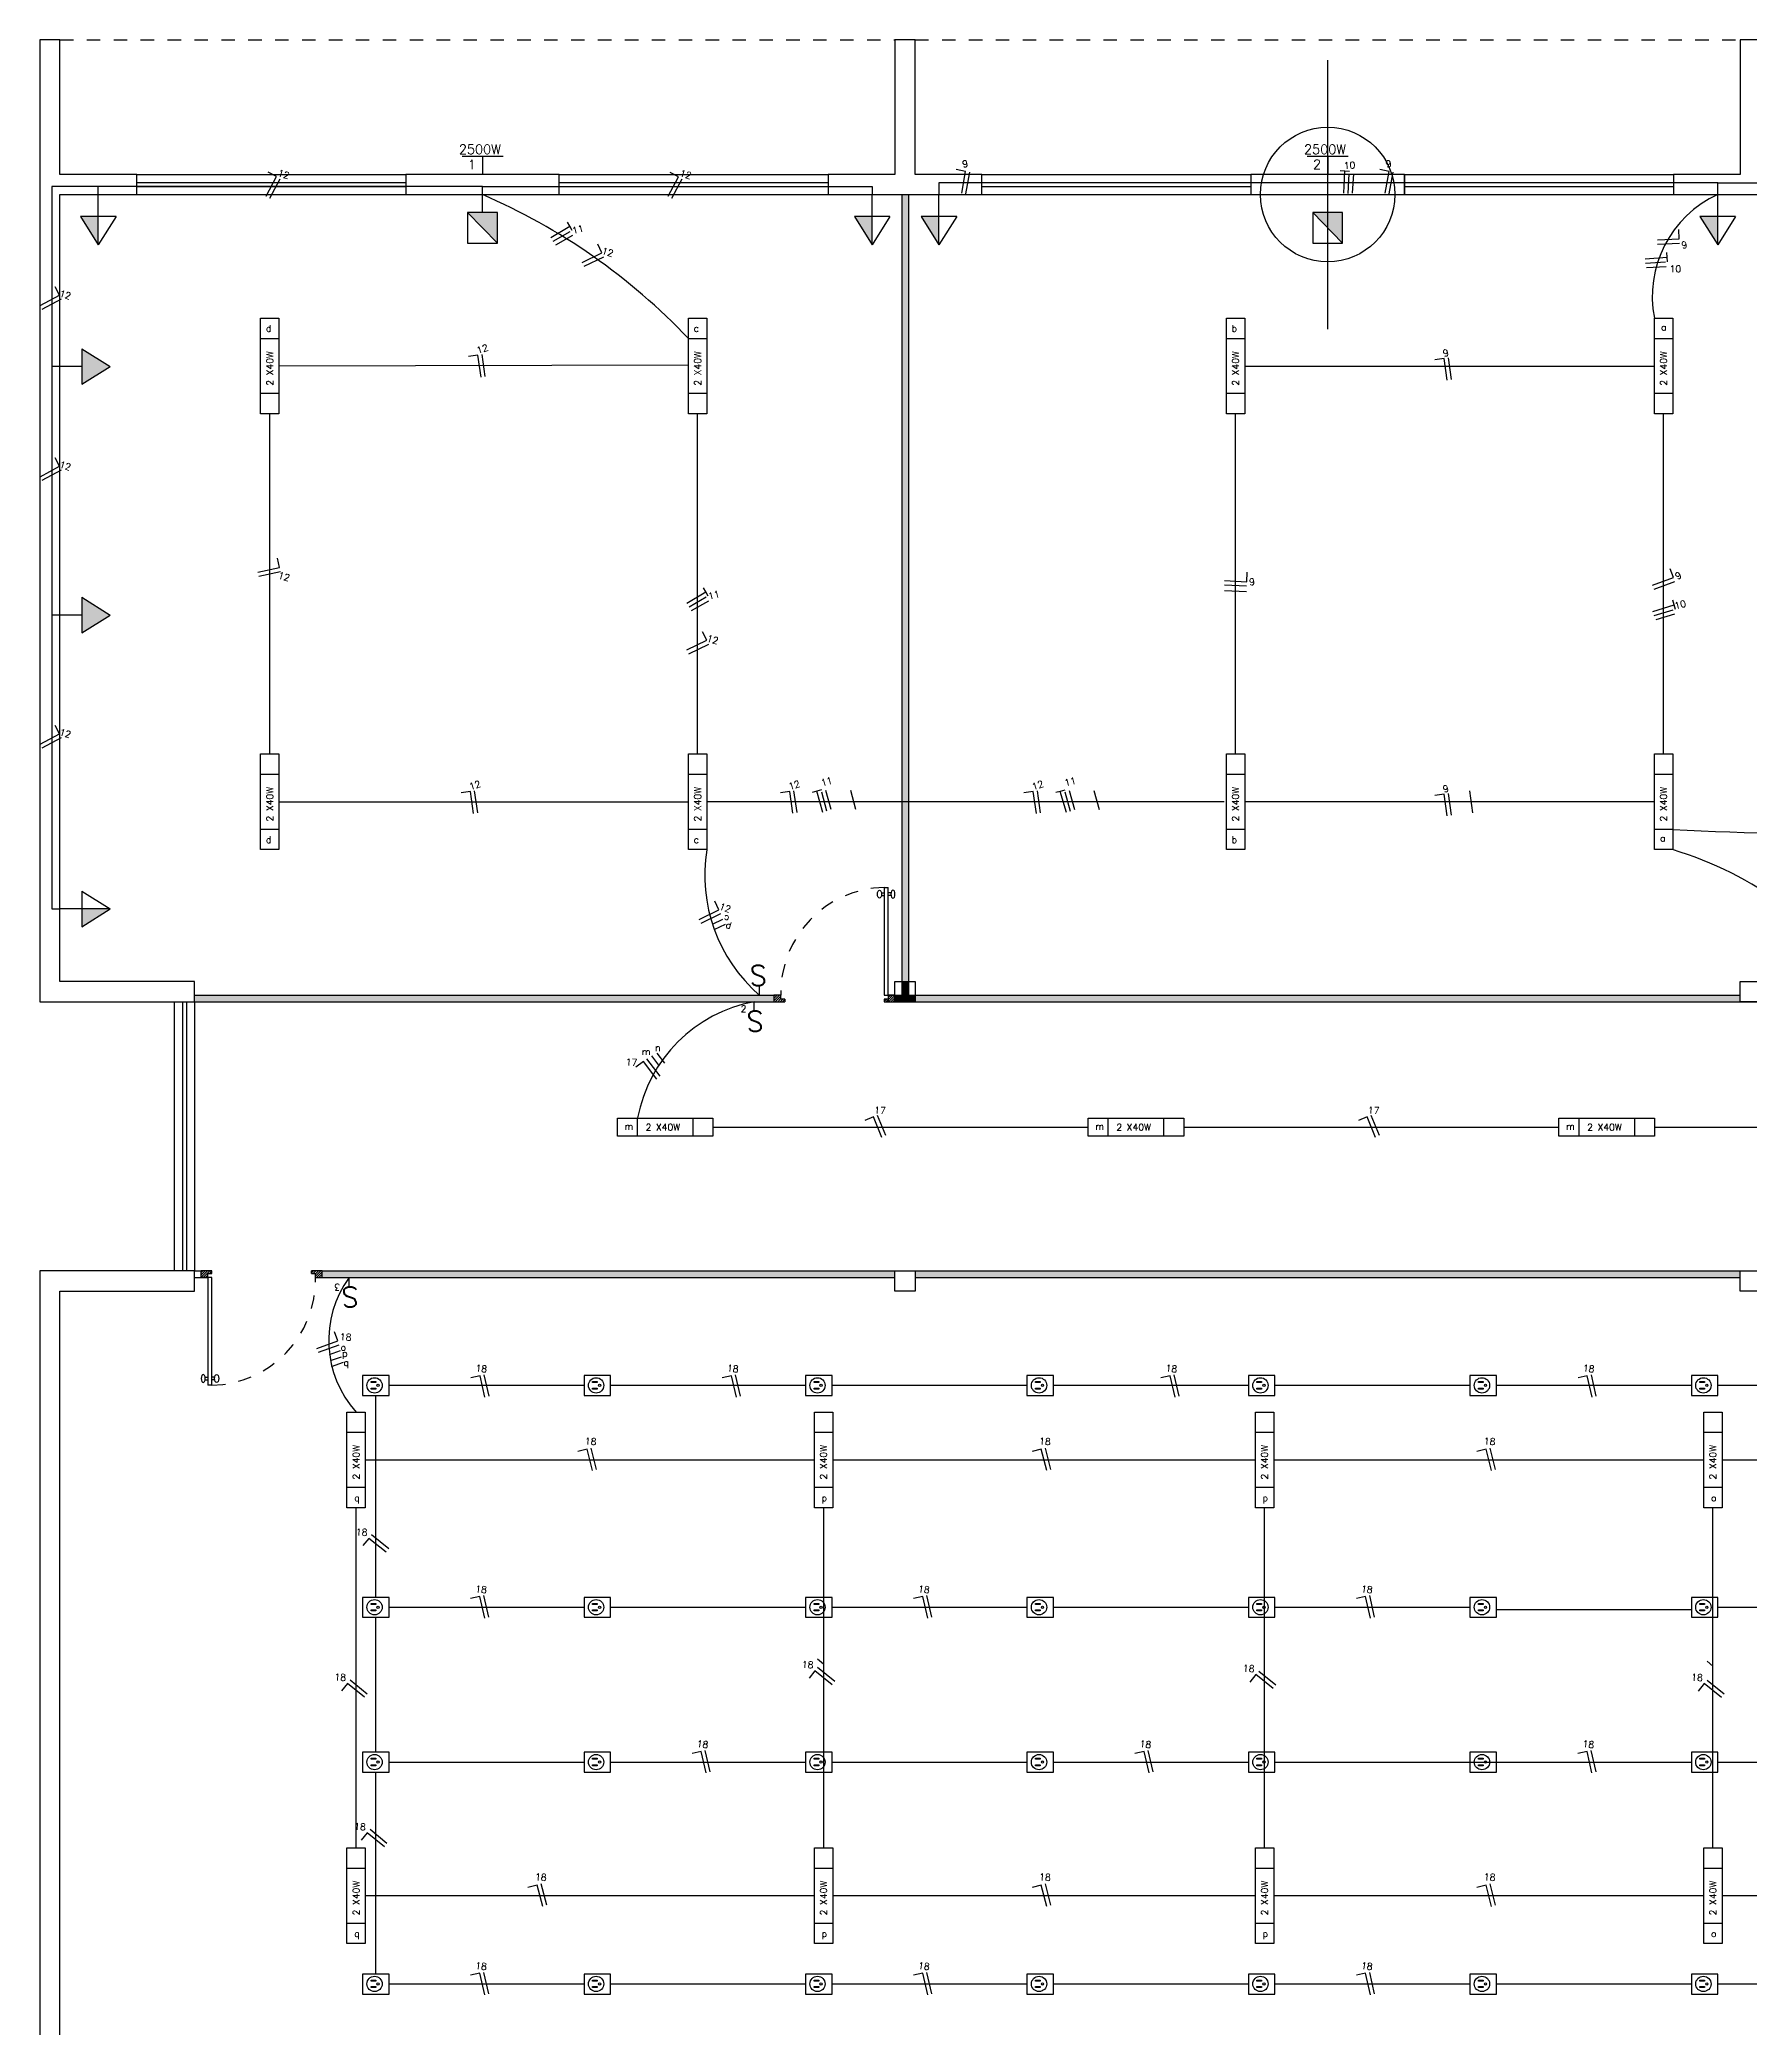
# Model space of a CAD drawing. Header units: millimetres. Extents: x 820 to 987, y 393 to 526.
# Drawn here: x 861.38 to 874.1, y 449.06 to 463.84 of the extents above; entities that cross this region are included whole.
import ezdxf

# ---------------------------------------------------------------- set-up
doc = ezdxf.new("R2010")
doc.units = ezdxf.units.MM
doc.header["$PDMODE"] = 34
doc.linetypes.add('ACAD_ISO03W100', pattern=[30, 12, -18])
for name, color, linetype in [('can01', 1, 'Continuous'), ('can02', 2, 'Continuous'), ('fio tomadas de chão', 82, 'Continuous'), ('pena 01', 1, 'Continuous'), ('pena01', 1, 'Continuous'), ('pena02', 2, 'Continuous'), ('pena03', 3, 'Continuous'), ('pena04', 4, 'Continuous')]:
    doc.layers.add(name, color=color, linetype=linetype)
doc.styles.add('ROMANS', font='romans', dxfattribs={"height": 0.18})

msp = doc.modelspace()

# ---------------------------------------------------------------- hatches: boundary and pattern name
at = {"layer": 'can02'}
for points in [[(861.685, 462.523), (861.817, 462.313), (861.817, 462.523)], [(864.784, 462.553), (864.563, 462.553), (864.784, 462.325)], [(867.438, 462.523), (867.57, 462.313), (867.57, 462.523)], [(867.934, 462.523), (868.066, 462.313), (868.066, 462.523)], [(871.067, 462.553), (870.847, 462.553), (871.067, 462.325)], [(873.724, 462.523), (873.857, 462.313), (873.857, 462.523)], [(861.695, 461.54), (861.695, 461.276), (861.905, 461.408)], [(861.695, 459.693), (861.695, 459.428), (861.905, 459.56)], [(861.695, 457.244), (861.905, 457.376), (861.695, 457.376)]]:
    msp.add_hatch(color=256, dxfattribs=at).paths.add_polyline_path(points)
at = {"layer": 'pena02'}
for points in [[(867.84, 456.836), (867.84, 462.686), (867.79, 462.686), (867.79, 456.836)], [(867.89, 456.686), (867.89, 456.736), (867.84, 456.736), (867.84, 456.836), (867.79, 456.836), (867.79, 456.736), (867.74, 456.736), (867.74, 456.686), (867.79, 456.686)], [(874.023, 456.686), (874.023, 456.736), (867.89, 456.736), (867.89, 456.686)], [(874.023, 454.636), (874.023, 454.686), (867.89, 454.686), (867.89, 454.636)]]:
    msp.add_hatch(color=254, dxfattribs=at).paths.add_polyline_path(points)
h = msp.add_hatch(color=254, dxfattribs=at)
h.paths.add_polyline_path([(867.74, 454.636), (867.74, 454.686), (863.482, 454.686), (863.482, 454.636)])
h.paths.add_polyline_path([(866.84, 456.686), (866.84, 456.736), (862.532, 456.736), (862.532, 456.686)])
h = msp.add_hatch(dxfattribs=at)
h.set_pattern_fill('LINE', color=256, scale=0.004, angle=45, style=0)
h.set_pattern_definition([(225, (2885.739106, 2397.98538), (0.00898025612, -0.00898025612), [])])
h.paths.add_polyline_path([(866.84, 456.736), (866.84, 456.686), (866.92, 456.686), (866.92, 456.706), (866.89, 456.706), (866.89, 456.736)])
h = msp.add_hatch(dxfattribs=at)
h.set_pattern_fill('LINE', color=256, scale=0.004, angle=45, style=0)
h.set_pattern_definition([(225, (2885.539106, 2397.98538), (0.00898025612, -0.00898025612), [])])
h.paths.add_polyline_path([(867.74, 456.736), (867.74, 456.686), (867.66, 456.686), (867.66, 456.706), (867.69, 456.706), (867.69, 456.736)])
h = msp.add_hatch(dxfattribs=at)
h.set_pattern_fill('LINE', color=256, scale=0.004, angle=45, style=0)
h.set_pattern_definition([(45, (-1155.217169, -1486.612615), (-0.00898025612, 0.00898025612), [])])
h.paths.add_polyline_path([(862.582, 454.636), (862.582, 454.686), (862.662, 454.686), (862.662, 454.666), (862.632, 454.666), (862.632, 454.636)])
h = msp.add_hatch(dxfattribs=at)
h.set_pattern_fill('LINE', color=256, scale=0.004, angle=45, style=0)
h.set_pattern_definition([(45, (-1155.417169, -1486.612615), (-0.00898025612, 0.00898025612), [])])
h.paths.add_polyline_path([(863.482, 454.636), (863.482, 454.686), (863.402, 454.686), (863.402, 454.666), (863.432, 454.666), (863.432, 454.636)])

# ---------------------------------------------------------------- linework, layer by layer
at = {"layer": 'can01'}
for p, q in [((863.064, 462.674), (863.141, 462.819)), ((863.141, 462.819), (863.079, 462.852)), ((863.092, 462.66), (863.169, 462.804)), ((866.053, 462.673), (866.13, 462.818)), ((866.13, 462.818), (866.068, 462.851)), ((866.081, 462.659), (866.158, 462.803)), ((868.265, 462.858), (868.196, 462.871)), ((868.236, 462.696), (868.265, 462.858)), ((868.267, 462.691), (868.296, 462.852)), ((871.084, 462.859), (871.049, 462.861)), ((871.077, 462.695), (871.084, 462.859)), ((871.12, 462.857), (871.084, 462.859)), ((871.108, 462.694), (871.117, 462.841)), ((871.108, 462.694), (871.117, 462.841)), ((871.142, 462.695), (871.151, 462.841)), ((871.413, 462.858), (871.344, 462.871)), ((871.384, 462.696), (871.413, 462.858)), ((871.415, 462.691), (871.444, 462.852)), ((865.323, 462.45), (865.305, 462.48)), ((865.182, 462.366), (865.323, 462.45)), ((865.199, 462.339), (865.326, 462.412)), ((865.199, 462.339), (865.326, 462.412)), ((865.218, 462.312), (865.345, 462.384)), ((865.218, 462.312), (865.345, 462.384)), ((865.341, 462.419), (865.323, 462.45)), ((865.561, 462.253), (865.53, 462.316)), ((873.408, 462.349), (873.571, 462.356)), ((873.41, 462.317), (873.573, 462.325)), ((873.571, 462.356), (873.568, 462.427)), ((865.414, 462.181), (865.561, 462.253)), ((865.428, 462.153), (865.575, 462.224)), ((873.318, 462.207), (873.482, 462.22)), ((873.321, 462.176), (873.468, 462.185)), ((873.321, 462.176), (873.468, 462.185)), ((873.482, 462.22), (873.479, 462.255)), ((873.484, 462.185), (873.482, 462.22)), ((873.326, 462.143), (873.473, 462.152)), ((873.326, 462.143), (873.473, 462.152)), ((861.384, 461.861), (861.529, 461.938)), ((861.4, 461.834), (861.544, 461.91)), ((861.529, 461.938), (861.496, 462.001)), ((864.639, 461.492), (864.569, 461.482)), ((864.663, 461.329), (864.639, 461.492)), ((864.694, 461.334), (864.67, 461.496)), ((871.823, 461.468), (871.753, 461.458)), ((871.846, 461.306), (871.823, 461.468)), ((871.877, 461.311), (871.854, 461.473)), ((861.529, 460.666), (861.496, 460.729)), ((861.384, 460.589), (861.529, 460.666)), ((861.4, 460.562), (861.544, 460.639)), ((863.164, 459.915), (863.149, 459.984)), ((863.004, 459.879), (863.164, 459.915)), ((863.011, 459.849), (863.171, 459.884)), ((870.191, 459.817), (870.355, 459.808)), ((870.355, 459.808), (870.359, 459.879)), ((873.373, 459.783), (873.528, 459.839)), ((873.384, 459.754), (873.538, 459.809)), ((873.528, 459.839), (873.504, 459.905)), ((866.193, 459.648), (866.334, 459.732)), ((866.209, 459.622), (866.337, 459.695)), ((866.209, 459.622), (866.337, 459.695)), ((866.228, 459.594), (866.356, 459.667)), ((866.228, 459.594), (866.356, 459.667)), ((866.334, 459.732), (866.316, 459.763)), ((866.352, 459.702), (866.334, 459.732)), ((870.19, 459.785), (870.354, 459.777)), ((870.19, 459.743), (870.354, 459.735)), ((873.532, 459.637), (873.522, 459.671)), ((873.375, 459.588), (873.532, 459.637)), ((873.385, 459.558), (873.526, 459.6)), ((873.385, 459.558), (873.526, 459.6)), ((873.398, 459.527), (873.538, 459.569)), ((873.398, 459.527), (873.538, 459.569)), ((873.543, 459.603), (873.532, 459.637)), ((866.193, 459.301), (866.341, 459.373)), ((866.341, 459.373), (866.31, 459.436)), ((866.208, 459.273), (866.355, 459.344)), ((861.384, 458.601), (861.529, 458.678)), ((861.4, 458.574), (861.544, 458.65)), ((861.529, 458.678), (861.496, 458.74)), ((864.584, 458.249), (864.514, 458.238)), ((864.607, 458.086), (864.584, 458.249)), ((864.638, 458.091), (864.615, 458.253)), ((866.958, 458.249), (866.888, 458.239)), ((866.981, 458.087), (866.958, 458.249)), ((867.012, 458.092), (866.989, 458.254)), ((867.159, 458.251), (867.125, 458.241)), ((867.193, 458.261), (867.159, 458.251)), ((867.203, 458.093), (867.159, 458.251)), ((867.233, 458.102), (867.196, 458.244)), ((867.233, 458.102), (867.196, 458.244)), ((867.265, 458.114), (867.227, 458.256)), ((867.265, 458.114), (867.227, 458.256)), ((867.449, 458.114), (867.411, 458.256)), ((868.768, 458.249), (868.698, 458.238)), ((868.792, 458.086), (868.768, 458.249)), ((868.823, 458.091), (868.8, 458.253)), ((868.969, 458.25), (868.935, 458.241)), ((869.003, 458.26), (868.969, 458.25)), ((869.014, 458.092), (868.969, 458.25)), ((869.044, 458.101), (869.006, 458.243)), ((869.044, 458.101), (869.006, 458.243)), ((869.076, 458.113), (869.038, 458.255)), ((869.076, 458.113), (869.038, 458.255)), ((869.26, 458.113), (869.222, 458.255)), ((871.823, 458.229), (871.753, 458.219)), ((871.846, 458.067), (871.823, 458.229)), ((871.877, 458.072), (871.854, 458.234)), ((872.036, 458.091), (872.013, 458.253)), ((866.431, 457.37), (866.4, 457.433)), ((866.284, 457.298), (866.431, 457.37)), ((866.298, 457.27), (866.445, 457.342)), ((866.383, 457.262), (866.461, 457.3)), ((866.396, 457.223), (866.481, 457.264)), ((865.994, 456.132), (865.895, 456.261)), ((865.985, 456.216), (865.932, 456.285)), ((866.03, 456.231), (865.973, 456.305)), ((865.87, 456.242), (865.813, 456.199)), ((865.969, 456.112), (865.87, 456.242)), ((867.581, 455.831), (867.515, 455.804)), ((867.642, 455.678), (867.581, 455.831)), ((867.671, 455.691), (867.61, 455.842)), ((871.251, 455.831), (871.186, 455.804)), ((871.312, 455.678), (871.251, 455.831)), ((871.341, 455.691), (871.28, 455.842)), ((863.597, 454.166), (863.573, 454.232)), ((863.442, 454.11), (863.597, 454.166)), ((863.454, 454.081), (863.607, 454.136)), ((863.537, 454.064), (863.618, 454.093)), ((863.544, 454.019), (863.625, 454.048)), ((863.552, 453.975), (863.64, 454.007)), ((864.655, 453.907), (864.586, 453.891)), ((864.691, 453.747), (864.655, 453.907)), ((864.722, 453.755), (864.685, 453.914)), ((866.524, 453.907), (866.455, 453.891)), ((866.561, 453.747), (866.524, 453.907)), ((866.591, 453.755), (866.555, 453.914)), ((869.785, 453.907), (869.716, 453.891)), ((869.822, 453.747), (869.785, 453.907)), ((869.853, 453.755), (869.816, 453.914)), ((872.887, 453.907), (872.818, 453.891)), ((872.924, 453.747), (872.887, 453.907)), ((872.954, 453.755), (872.918, 453.914)), ((865.451, 453.36), (865.382, 453.343)), ((865.492, 453.201), (865.451, 453.36)), ((865.522, 453.21), (865.481, 453.368)), ((868.828, 453.36), (868.759, 453.343)), ((868.869, 453.201), (868.828, 453.36)), ((868.899, 453.21), (868.858, 453.368)), ((872.134, 453.36), (872.065, 453.343)), ((872.175, 453.201), (872.134, 453.36)), ((872.205, 453.21), (872.164, 453.368)), ((863.829, 452.698), (863.784, 452.644)), ((863.956, 452.595), (863.829, 452.698)), ((863.976, 452.619), (863.849, 452.723)), ((864.653, 452.265), (864.584, 452.25)), ((864.69, 452.105), (864.653, 452.265)), ((864.72, 452.113), (864.684, 452.272)), ((867.946, 452.265), (867.877, 452.25)), ((867.983, 452.105), (867.946, 452.265)), ((868.013, 452.113), (867.977, 452.272)), ((871.239, 452.265), (871.17, 452.25)), ((871.276, 452.105), (871.239, 452.265)), ((871.306, 452.113), (871.27, 452.272)), ((867.145, 451.713), (867.101, 451.658)), ((867.273, 451.61), (867.145, 451.713)), ((867.209, 451.763), (867.165, 451.799)), ((867.292, 451.634), (867.165, 451.738)), ((870.424, 451.685), (870.379, 451.63)), ((870.551, 451.581), (870.424, 451.685)), ((870.571, 451.606), (870.444, 451.709)), ((873.821, 451.749), (873.777, 451.785)), ((863.67, 451.62), (863.625, 451.565)), ((863.797, 451.517), (863.67, 451.62)), ((863.817, 451.541), (863.69, 451.645)), ((873.757, 451.618), (873.712, 451.563)), ((873.884, 451.514), (873.757, 451.618)), ((873.904, 451.539), (873.777, 451.642)), ((866.3, 451.114), (866.231, 451.098)), ((866.336, 450.954), (866.3, 451.114)), ((866.367, 450.962), (866.33, 451.121)), ((869.592, 451.114), (869.524, 451.098)), ((869.629, 450.954), (869.592, 451.114)), ((869.66, 450.962), (869.623, 451.121)), ((872.885, 451.114), (872.816, 451.098)), ((872.922, 450.954), (872.885, 451.114)), ((872.953, 450.962), (872.916, 451.121)), ((863.817, 450.509), (863.772, 450.455)), ((863.944, 450.406), (863.817, 450.509)), ((863.963, 450.43), (863.837, 450.534)), ((865.08, 450.121), (865.011, 450.104)), ((865.121, 449.962), (865.08, 450.121)), ((865.151, 449.971), (865.11, 450.129)), ((868.828, 450.121), (868.759, 450.104)), ((868.869, 449.962), (868.828, 450.121)), ((868.899, 449.971), (868.858, 450.129)), ((872.134, 450.121), (872.065, 450.104)), ((872.175, 449.962), (872.134, 450.121)), ((872.205, 449.971), (872.164, 450.129)), ((864.653, 449.465), (864.584, 449.45)), ((864.69, 449.305), (864.653, 449.465)), ((864.72, 449.313), (864.684, 449.472)), ((867.946, 449.465), (867.877, 449.45)), ((867.983, 449.305), (867.946, 449.465)), ((868.013, 449.313), (867.977, 449.472)), ((871.239, 449.465), (871.17, 449.45)), ((871.276, 449.305), (871.239, 449.465)), ((871.306, 449.313), (871.27, 449.472))]:
    msp.add_line(p, q, dxfattribs=at)
at = {"layer": 'can02'}
for p, q in [((864.521, 462.971), (864.827, 462.971)), ((864.674, 462.971), (864.673, 462.836)), ((870.804, 462.971), (871.11, 462.971)), ((870.957, 462.971), (870.957, 462.836)), ((861.817, 462.523), (861.817, 462.686)), ((864.673, 462.553), (864.673, 462.686)), ((867.57, 462.523), (867.57, 462.686)), ((868.066, 462.523), (868.066, 462.686)), ((870.957, 462.553), (870.957, 462.686)), ((873.857, 462.523), (873.857, 462.686)), ((861.685, 462.523), (861.817, 462.313)), ((861.95, 462.523), (861.685, 462.523)), ((861.95, 462.523), (861.817, 462.313)), ((861.817, 462.313), (861.817, 462.523)), ((864.563, 462.553), (864.784, 462.325)), ((867.702, 462.523), (867.438, 462.523)), ((867.438, 462.523), (867.57, 462.313)), ((867.57, 462.313), (867.57, 462.523)), ((867.702, 462.523), (867.57, 462.313)), ((868.199, 462.523), (867.934, 462.523)), ((867.934, 462.523), (868.066, 462.313)), ((868.066, 462.313), (868.066, 462.523)), ((868.199, 462.523), (868.066, 462.313)), ((870.847, 462.553), (871.067, 462.325)), ((873.724, 462.523), (873.857, 462.313)), ((873.989, 462.523), (873.724, 462.523)), ((873.989, 462.523), (873.857, 462.313)), ((873.857, 462.313), (873.857, 462.523)), ((863.023, 461.056), (863.023, 461.767)), ((863.023, 461.767), (863.159, 461.767)), ((863.159, 461.767), (863.159, 461.056)), ((866.205, 461.767), (866.341, 461.767)), ((866.205, 461.056), (866.205, 461.767)), ((866.341, 461.767), (866.341, 461.056)), ((870.204, 461.056), (870.204, 461.767)), ((870.204, 461.767), (870.34, 461.767)), ((870.34, 461.767), (870.34, 461.056)), ((873.386, 461.767), (873.522, 461.767)), ((873.386, 461.056), (873.386, 461.767)), ((873.522, 461.767), (873.522, 461.056)), ((863.023, 461.617), (863.159, 461.617)), ((866.205, 461.617), (866.341, 461.617)), ((870.204, 461.617), (870.34, 461.617)), ((873.386, 461.617), (873.522, 461.617)), ((861.695, 461.54), (861.695, 461.276)), ((861.695, 461.54), (861.905, 461.408)), ((861.695, 461.408), (861.532, 461.408)), ((861.695, 461.276), (861.905, 461.408)), ((863.159, 461.206), (863.023, 461.206)), ((866.341, 461.206), (866.205, 461.206)), ((870.34, 461.206), (870.204, 461.206)), ((873.522, 461.206), (873.386, 461.206)), ((863.159, 461.056), (863.023, 461.056)), ((866.341, 461.056), (866.205, 461.056)), ((870.34, 461.056), (870.204, 461.056)), ((873.522, 461.056), (873.386, 461.056)), ((861.695, 459.693), (861.695, 459.428)), ((861.695, 459.693), (861.905, 459.56)), ((861.695, 459.56), (861.532, 459.56)), ((861.695, 459.428), (861.905, 459.56)), ((863.023, 457.817), (863.023, 458.528)), ((863.023, 458.528), (863.159, 458.528)), ((863.159, 458.528), (863.159, 457.817)), ((866.205, 458.528), (866.341, 458.528)), ((866.205, 457.817), (866.205, 458.528)), ((866.341, 458.528), (866.341, 457.817)), ((870.204, 457.817), (870.204, 458.528)), ((870.204, 458.528), (870.34, 458.528)), ((870.34, 458.528), (870.34, 457.817)), ((873.386, 458.528), (873.522, 458.528)), ((873.386, 457.817), (873.386, 458.528)), ((873.522, 458.528), (873.522, 457.817)), ((863.023, 458.378), (863.159, 458.378)), ((866.205, 458.378), (866.341, 458.378)), ((870.204, 458.378), (870.34, 458.378)), ((873.386, 458.378), (873.522, 458.378)), ((863.159, 457.967), (863.023, 457.967)), ((866.341, 457.967), (866.205, 457.967)), ((870.34, 457.967), (870.204, 457.967)), ((873.522, 457.967), (873.386, 457.967)), ((863.159, 457.817), (863.023, 457.817)), ((866.341, 457.817), (866.205, 457.817)), ((870.34, 457.817), (870.204, 457.817)), ((873.522, 457.817), (873.386, 457.817)), ((861.695, 457.509), (861.905, 457.376)), ((861.695, 457.509), (861.695, 457.244)), ((861.695, 457.376), (861.532, 457.376)), ((861.905, 457.376), (861.695, 457.376)), ((861.695, 457.244), (861.905, 457.376)), ((866.731, 456.806), (866.731, 456.736)), ((866.693, 456.617), (866.693, 456.686)), ((865.676, 455.686), (865.676, 455.822)), ((865.676, 455.822), (866.387, 455.822)), ((865.826, 455.686), (865.826, 455.822)), ((866.237, 455.822), (866.237, 455.686)), ((866.387, 455.822), (866.387, 455.686)), ((869.176, 455.686), (869.176, 455.822)), ((869.176, 455.822), (869.887, 455.822)), ((869.326, 455.686), (869.326, 455.822)), ((869.737, 455.822), (869.737, 455.686)), ((869.887, 455.822), (869.887, 455.686)), ((872.676, 455.686), (872.676, 455.822)), ((872.676, 455.822), (873.387, 455.822)), ((872.826, 455.686), (872.826, 455.822)), ((873.237, 455.822), (873.237, 455.686)), ((873.387, 455.822), (873.387, 455.686)), ((866.387, 455.686), (865.676, 455.686)), ((869.887, 455.686), (869.176, 455.686)), ((873.387, 455.686), (872.676, 455.686)), ((863.681, 454.567), (863.681, 454.636)), ((863.666, 452.925), (863.666, 453.636)), ((863.666, 453.636), (863.802, 453.636)), ((863.802, 453.636), (863.802, 452.925)), ((867.141, 453.636), (867.277, 453.636)), ((867.141, 452.925), (867.141, 453.636)), ((867.277, 453.636), (867.277, 452.925)), ((870.42, 453.636), (870.556, 453.636)), ((870.42, 452.925), (870.42, 453.636)), ((870.556, 453.636), (870.556, 452.925)), ((873.753, 452.925), (873.753, 453.636)), ((873.753, 453.636), (873.889, 453.636)), ((873.889, 453.636), (873.889, 452.925)), ((863.666, 453.486), (863.802, 453.486)), ((867.141, 453.486), (867.277, 453.486)), ((870.42, 453.486), (870.556, 453.486)), ((873.753, 453.486), (873.889, 453.486)), ((863.802, 453.075), (863.666, 453.075)), ((867.277, 453.075), (867.141, 453.075)), ((870.556, 453.075), (870.42, 453.075)), ((873.889, 453.075), (873.753, 453.075)), ((863.802, 452.925), (863.666, 452.925)), ((867.277, 452.925), (867.141, 452.925)), ((870.556, 452.925), (870.42, 452.925)), ((873.889, 452.925), (873.753, 452.925)), ((863.666, 449.686), (863.666, 450.397)), ((863.666, 450.397), (863.802, 450.397)), ((863.802, 450.397), (863.802, 449.686)), ((867.141, 450.397), (867.277, 450.397)), ((867.141, 449.686), (867.141, 450.397)), ((867.277, 450.397), (867.277, 449.686)), ((870.42, 449.686), (870.42, 450.397)), ((870.42, 450.397), (870.556, 450.397)), ((870.556, 450.397), (870.556, 449.686)), ((873.753, 449.686), (873.753, 450.397)), ((873.753, 450.397), (873.889, 450.397)), ((873.889, 450.397), (873.889, 449.686)), ((863.666, 450.247), (863.802, 450.247)), ((867.141, 450.247), (867.277, 450.247)), ((870.42, 450.247), (870.556, 450.247)), ((873.753, 450.247), (873.889, 450.247)), ((863.802, 449.836), (863.666, 449.836)), ((867.277, 449.836), (867.141, 449.836)), ((870.556, 449.836), (870.42, 449.836)), ((873.889, 449.836), (873.753, 449.836)), ((863.802, 449.686), (863.666, 449.686)), ((867.277, 449.686), (867.141, 449.686)), ((870.556, 449.686), (870.42, 449.686)), ((873.889, 449.686), (873.753, 449.686))]:
    msp.add_line(p, q, dxfattribs=at)
at = {"layer": 'can02', "color": 2}
for p, q in [((871.528, 462.836), (870.386, 462.836)), ((870.386, 462.686), (871.528, 462.686))]:
    msp.add_line(p, q, dxfattribs=at)
at = {"layer": 'can02'}
for points in [[(864.784, 462.553), (864.563, 462.553), (864.563, 462.325), (864.784, 462.325)], [(871.067, 462.553), (870.847, 462.553), (870.847, 462.325), (871.067, 462.325)], [(863.979, 453.76), (863.979, 453.908), (863.782, 453.908), (863.782, 453.76)], [(865.626, 453.76), (865.626, 453.908), (865.428, 453.908), (865.428, 453.76)], [(867.272, 453.76), (867.272, 453.908), (867.075, 453.908), (867.075, 453.76)], [(868.919, 453.76), (868.919, 453.908), (868.721, 453.908), (868.721, 453.76)], [(870.565, 453.76), (870.565, 453.908), (870.368, 453.908), (870.368, 453.76)], [(872.212, 453.76), (872.212, 453.908), (872.014, 453.908), (872.014, 453.76)], [(873.858, 453.76), (873.858, 453.908), (873.661, 453.908), (873.661, 453.76)], [(863.845, 453.856), (863.845, 453.863), (863.88, 453.863), (863.88, 453.856)], [(863.845, 453.807), (863.845, 453.814), (863.88, 453.814), (863.88, 453.807)], [(865.492, 453.856), (865.492, 453.863), (865.526, 453.863), (865.526, 453.856)], [(865.492, 453.807), (865.492, 453.814), (865.526, 453.814), (865.526, 453.807)], [(867.138, 453.856), (867.138, 453.863), (867.173, 453.863), (867.173, 453.856)], [(867.138, 453.807), (867.138, 453.814), (867.173, 453.814), (867.173, 453.807)], [(868.785, 453.856), (868.785, 453.863), (868.819, 453.863), (868.819, 453.856)], [(868.785, 453.807), (868.785, 453.814), (868.819, 453.814), (868.819, 453.807)], [(870.431, 453.856), (870.431, 453.863), (870.466, 453.863), (870.466, 453.856)], [(870.431, 453.807), (870.431, 453.814), (870.466, 453.814), (870.466, 453.807)], [(872.078, 453.856), (872.078, 453.863), (872.112, 453.863), (872.112, 453.856)], [(872.078, 453.807), (872.078, 453.814), (872.112, 453.814), (872.112, 453.807)], [(873.724, 453.856), (873.724, 453.863), (873.759, 453.863), (873.759, 453.856)], [(873.724, 453.807), (873.724, 453.814), (873.759, 453.814), (873.759, 453.807)], [(863.979, 452.111), (863.979, 452.259), (863.782, 452.259), (863.782, 452.111)], [(865.626, 452.111), (865.626, 452.259), (865.428, 452.259), (865.428, 452.111)], [(867.272, 452.111), (867.272, 452.259), (867.075, 452.259), (867.075, 452.111)], [(868.919, 452.111), (868.919, 452.259), (868.721, 452.259), (868.721, 452.111)], [(870.565, 452.111), (870.565, 452.259), (870.368, 452.259), (870.368, 452.111)], [(872.212, 452.111), (872.212, 452.259), (872.014, 452.259), (872.014, 452.111)], [(873.858, 452.111), (873.858, 452.259), (873.661, 452.259), (873.661, 452.111)], [(863.845, 452.207), (863.845, 452.214), (863.88, 452.214), (863.88, 452.207)], [(863.845, 452.159), (863.845, 452.166), (863.88, 452.166), (863.88, 452.159)], [(865.492, 452.207), (865.492, 452.214), (865.526, 452.214), (865.526, 452.207)], [(865.492, 452.159), (865.492, 452.166), (865.526, 452.166), (865.526, 452.159)], [(867.138, 452.207), (867.138, 452.214), (867.173, 452.214), (867.173, 452.207)], [(867.138, 452.159), (867.138, 452.166), (867.173, 452.166), (867.173, 452.159)], [(868.785, 452.207), (868.785, 452.214), (868.819, 452.214), (868.819, 452.207)], [(868.785, 452.159), (868.785, 452.166), (868.819, 452.166), (868.819, 452.159)], [(870.431, 452.207), (870.431, 452.214), (870.466, 452.214), (870.466, 452.207)], [(870.431, 452.159), (870.431, 452.166), (870.466, 452.166), (870.466, 452.159)], [(872.078, 452.207), (872.078, 452.214), (872.112, 452.214), (872.112, 452.207)], [(872.078, 452.159), (872.078, 452.166), (872.112, 452.166), (872.112, 452.159)], [(873.724, 452.207), (873.724, 452.214), (873.759, 452.214), (873.759, 452.207)], [(873.724, 452.159), (873.724, 452.166), (873.759, 452.166), (873.759, 452.159)], [(863.979, 450.96), (863.979, 451.108), (863.782, 451.108), (863.782, 450.96)], [(865.626, 450.96), (865.626, 451.108), (865.428, 451.108), (865.428, 450.96)], [(867.272, 450.96), (867.272, 451.108), (867.075, 451.108), (867.075, 450.96)], [(868.919, 450.96), (868.919, 451.108), (868.721, 451.108), (868.721, 450.96)], [(870.565, 450.96), (870.565, 451.108), (870.368, 451.108), (870.368, 450.96)], [(872.212, 450.96), (872.212, 451.108), (872.014, 451.108), (872.014, 450.96)], [(873.858, 450.96), (873.858, 451.108), (873.661, 451.108), (873.661, 450.96)], [(863.845, 451.056), (863.845, 451.063), (863.88, 451.063), (863.88, 451.056)], [(863.845, 451.007), (863.845, 451.014), (863.88, 451.014), (863.88, 451.007)], [(865.492, 451.056), (865.492, 451.063), (865.526, 451.063), (865.526, 451.056)], [(865.492, 451.007), (865.492, 451.014), (865.526, 451.014), (865.526, 451.007)], [(867.138, 451.056), (867.138, 451.063), (867.173, 451.063), (867.173, 451.056)], [(867.138, 451.007), (867.138, 451.014), (867.173, 451.014), (867.173, 451.007)], [(868.785, 451.056), (868.785, 451.063), (868.819, 451.063), (868.819, 451.056)], [(868.785, 451.007), (868.785, 451.014), (868.819, 451.014), (868.819, 451.007)], [(870.431, 451.056), (870.431, 451.063), (870.466, 451.063), (870.466, 451.056)], [(870.431, 451.007), (870.431, 451.014), (870.466, 451.014), (870.466, 451.007)], [(872.078, 451.056), (872.078, 451.063), (872.112, 451.063), (872.112, 451.056)], [(872.078, 451.007), (872.078, 451.014), (872.112, 451.014), (872.112, 451.007)], [(873.724, 451.056), (873.724, 451.063), (873.759, 451.063), (873.759, 451.056)], [(873.724, 451.007), (873.724, 451.014), (873.759, 451.014), (873.759, 451.007)], [(863.979, 449.311), (863.979, 449.459), (863.782, 449.459), (863.782, 449.311)], [(865.626, 449.311), (865.626, 449.459), (865.428, 449.459), (865.428, 449.311)], [(867.272, 449.311), (867.272, 449.459), (867.075, 449.459), (867.075, 449.311)], [(868.919, 449.311), (868.919, 449.459), (868.721, 449.459), (868.721, 449.311)], [(870.565, 449.311), (870.565, 449.459), (870.368, 449.459), (870.368, 449.311)], [(872.212, 449.311), (872.212, 449.459), (872.014, 449.459), (872.014, 449.311)], [(873.858, 449.311), (873.858, 449.459), (873.661, 449.459), (873.661, 449.311)], [(863.845, 449.407), (863.845, 449.414), (863.88, 449.414), (863.88, 449.407)], [(863.845, 449.359), (863.845, 449.366), (863.88, 449.366), (863.88, 449.359)], [(865.492, 449.407), (865.492, 449.414), (865.526, 449.414), (865.526, 449.407)], [(865.492, 449.359), (865.492, 449.366), (865.526, 449.366), (865.526, 449.359)], [(867.138, 449.407), (867.138, 449.414), (867.173, 449.414), (867.173, 449.407)], [(867.138, 449.359), (867.138, 449.366), (867.173, 449.366), (867.173, 449.359)], [(868.785, 449.407), (868.785, 449.414), (868.819, 449.414), (868.819, 449.407)], [(868.785, 449.359), (868.785, 449.366), (868.819, 449.366), (868.819, 449.359)], [(870.431, 449.407), (870.431, 449.414), (870.466, 449.414), (870.466, 449.407)], [(870.431, 449.359), (870.431, 449.366), (870.466, 449.366), (870.466, 449.359)], [(872.078, 449.407), (872.078, 449.414), (872.112, 449.414), (872.112, 449.407)], [(872.078, 449.359), (872.078, 449.366), (872.112, 449.366), (872.112, 449.359)], [(873.724, 449.407), (873.724, 449.414), (873.759, 449.414), (873.759, 449.407)], [(873.724, 449.359), (873.724, 449.366), (873.759, 449.366), (873.759, 449.359)]]:
    msp.add_lwpolyline(points, close=True, dxfattribs=at)
for centre, radius in [((863.871, 453.835), 0.0568), ((865.518, 453.835), 0.0568), ((867.164, 453.835), 0.0568), ((868.811, 453.835), 0.0568), ((870.457, 453.835), 0.0568), ((872.104, 453.835), 0.0568), ((873.75, 453.835), 0.0568), ((863.897, 453.835), 0.0083), ((865.544, 453.835), 0.0083), ((867.19, 453.835), 0.0083), ((868.837, 453.835), 0.0083), ((870.483, 453.835), 0.0083), ((872.13, 453.835), 0.0083), ((873.776, 453.835), 0.0083), ((863.871, 452.186), 0.0568), ((863.897, 452.186), 0.0083), ((865.518, 452.186), 0.0568), ((865.544, 452.186), 0.0083), ((867.164, 452.186), 0.0568), ((867.19, 452.186), 0.0083), ((868.811, 452.186), 0.0568), ((868.837, 452.186), 0.0083), ((870.457, 452.186), 0.0568), ((870.483, 452.186), 0.0083), ((872.104, 452.186), 0.0568), ((872.13, 452.186), 0.0083), ((873.75, 452.186), 0.0568), ((873.776, 452.186), 0.0083), ((863.871, 451.035), 0.0568), ((865.518, 451.035), 0.0568), ((867.164, 451.035), 0.0568), ((868.811, 451.035), 0.0568), ((870.457, 451.035), 0.0568), ((872.104, 451.035), 0.0568), ((873.75, 451.035), 0.0568), ((863.897, 451.035), 0.0083), ((865.544, 451.035), 0.0083), ((867.19, 451.035), 0.0083), ((868.837, 451.035), 0.0083), ((870.483, 451.035), 0.0083), ((872.13, 451.035), 0.0083), ((873.776, 451.035), 0.0083), ((863.871, 449.386), 0.0568), ((863.897, 449.386), 0.0083), ((865.518, 449.386), 0.0568), ((865.544, 449.386), 0.0083), ((867.164, 449.386), 0.0568), ((867.19, 449.386), 0.0083), ((868.811, 449.386), 0.0568), ((868.837, 449.386), 0.0083), ((870.457, 449.386), 0.0568), ((870.483, 449.386), 0.0083), ((872.104, 449.386), 0.0568), ((872.13, 449.386), 0.0083), ((873.75, 449.386), 0.0568), ((873.776, 449.386), 0.0083)]:
    msp.add_circle(centre, radius, dxfattribs=at)
at = {"layer": 'fio tomadas de chão'}
for p, q in [((863.88, 452.259), (863.88, 453.76)), ((865.428, 453.834), (863.979, 453.834)), ((867.075, 453.834), (865.626, 453.834)), ((868.721, 453.834), (867.272, 453.834)), ((870.368, 453.834), (868.919, 453.834)), ((872.014, 453.834), (870.565, 453.834)), ((873.661, 453.834), (872.212, 453.834)), ((875.307, 453.834), (873.858, 453.834)), ((863.88, 451.108), (863.88, 452.111)), ((865.428, 452.185), (863.979, 452.185)), ((867.075, 452.185), (865.626, 452.185)), ((868.721, 452.185), (867.272, 452.185)), ((870.368, 452.185), (868.919, 452.185)), ((872.014, 452.185), (870.565, 452.185)), ((873.661, 452.166), (872.212, 452.166)), ((875.307, 452.185), (873.858, 452.185)), ((863.88, 449.459), (863.88, 450.96)), ((863.979, 451.034), (865.428, 451.034)), ((865.626, 451.034), (867.075, 451.034)), ((867.272, 451.034), (868.721, 451.034)), ((868.919, 451.034), (870.368, 451.034)), ((870.565, 451.034), (872.014, 451.034)), ((872.014, 451.034), (872.212, 451.034)), ((872.212, 451.034), (873.661, 451.034)), ((873.858, 451.034), (875.307, 451.034)), ((865.428, 449.385), (863.979, 449.385)), ((867.075, 449.385), (865.626, 449.385)), ((868.721, 449.385), (867.272, 449.385)), ((870.368, 449.385), (868.919, 449.385)), ((872.014, 449.385), (870.565, 449.385)), ((873.661, 449.385), (872.212, 449.385)), ((875.307, 449.385), (873.858, 449.385))]:
    msp.add_line(p, q, dxfattribs=at)
at = {"layer": 'pena 01', "linetype": 'ACAD_ISO03W100', "ltscale": 0.005}
for p, q in [((861.532, 463.836), (867.74, 463.836)), ((867.89, 463.836), (874.023, 463.836))]:
    msp.add_line(p, q, dxfattribs=at)
at = {"layer": 'pena 01'}
for p, q in [((873.857, 462.772), (868.066, 462.772)), ((868.066, 462.772), (868.066, 462.686)), ((870.957, 462.686), (870.957, 462.772)), ((873.857, 462.686), (873.857, 462.772)), ((873.857, 462.772), (876.056, 462.772)), ((864.673, 462.746), (861.472, 462.746)), ((861.472, 462.746), (861.472, 457.376)), ((861.817, 462.686), (861.817, 462.746)), ((864.673, 462.686), (864.673, 462.746)), ((864.673, 462.746), (867.57, 462.746)), ((867.57, 462.746), (867.57, 462.686)), ((866.205, 461.419), (863.159, 461.411)), ((861.532, 461.408), (861.472, 461.408)), ((870.34, 461.411), (873.386, 461.411)), ((863.091, 461.056), (863.091, 458.528)), ((866.273, 458.528), (866.273, 461.056)), ((870.272, 458.528), (870.272, 461.056)), ((873.454, 458.528), (873.454, 461.056)), ((861.532, 459.56), (861.472, 459.56)), ((863.159, 458.172), (866.205, 458.172)), ((870.188, 458.172), (866.341, 458.172)), ((873.386, 458.172), (870.34, 458.172)), ((861.472, 457.376), (861.532, 457.376)), ((866.387, 455.754), (869.176, 455.754)), ((869.887, 455.754), (872.676, 455.754)), ((873.387, 455.754), (876.176, 455.754)), ((863.802, 453.281), (867.141, 453.281)), ((867.277, 453.281), (870.42, 453.281)), ((870.556, 453.281), (873.753, 453.281)), ((873.889, 453.281), (877.073, 453.281)), ((863.734, 450.397), (863.734, 452.925)), ((867.209, 452.925), (867.209, 450.397)), ((870.488, 450.397), (870.488, 452.925)), ((873.821, 450.397), (873.821, 452.925)), ((867.141, 450.042), (863.802, 450.042)), ((870.42, 450.042), (867.277, 450.042)), ((873.753, 450.042), (870.556, 450.042)), ((877.073, 450.042), (873.889, 450.042))]:
    msp.add_line(p, q, dxfattribs=at)
for centre, radius, start, end in [((862.825, 458.409), 4.659, 43.4995, 66.6273), ((874.204, 461.928), 0.834, 114.6199, 191.1428), ((874.927, 486.777), 28.845, 267.2085, 280.6992), ((867.503, 457.625), 1.177, 170.6515, 229.0251), ((872.713, 455.158), 2.779, 34.6123, 73.0862), ((866.889, 455.623), 1.081, 100.4609, 169.3734), ((864.328, 454.169), 0.798, 144.1617, 221.8646)]:
    msp.add_arc(centre, radius, start, end, dxfattribs=at)
at = {"layer": 'pena 01', "linetype": 'ACAD_ISO03W100', "ltscale": 0.005}
for centre, start, end in [((867.675, 456.751), 91.0947, 181.0947), ((862.647, 454.621), 271.0947, 1.0947)]:
    msp.add_arc(centre, 0.785, start, end, dxfattribs=at)
at = {"layer": 'pena01'}
for p, q in [((862.103, 462.836), (864.103, 462.836)), ((865.244, 462.836), (867.244, 462.836)), ((868.386, 462.836), (870.386, 462.836)), ((871.528, 462.836), (873.528, 462.836)), ((862.103, 462.686), (864.103, 462.686)), ((865.244, 462.686), (867.244, 462.686)), ((868.386, 462.686), (870.386, 462.686)), ((871.528, 462.686), (873.528, 462.686)), ((862.382, 456.686), (862.382, 454.686)), ((862.382, 456.686), (862.382, 454.686)), ((862.532, 456.686), (862.532, 454.686))]:
    msp.add_line(p, q, dxfattribs=at)
at = {"layer": 'pena02'}
for p, q in [((862.103, 462.776), (864.103, 462.776)), ((865.244, 462.776), (867.244, 462.776)), ((868.386, 462.776), (870.386, 462.776)), ((871.528, 462.776), (873.528, 462.776)), ((862.103, 462.746), (864.103, 462.746)), ((865.244, 462.746), (867.244, 462.746)), ((868.386, 462.746), (870.386, 462.746)), ((871.528, 462.746), (873.528, 462.746)), ((867.639, 457.496), (867.66, 457.496)), ((867.639, 457.476), (867.66, 457.476)), ((867.66, 457.536), (867.69, 457.536)), ((867.66, 457.536), (867.66, 456.736)), ((867.69, 456.736), (867.69, 457.536)), ((867.711, 457.496), (867.69, 457.496)), ((867.711, 457.476), (867.69, 457.476)), ((866.84, 456.736), (866.84, 456.686)), ((866.89, 456.736), (866.84, 456.736)), ((866.89, 456.736), (866.89, 456.706)), ((866.92, 456.706), (866.89, 456.706)), ((866.92, 456.706), (866.92, 456.686)), ((867.66, 456.736), (867.69, 456.736)), ((867.66, 456.736), (867.79, 456.736)), ((867.66, 456.706), (867.66, 456.686)), ((867.69, 456.706), (867.66, 456.706)), ((867.69, 456.736), (867.69, 456.686)), ((867.69, 456.736), (867.69, 456.706)), ((867.74, 456.736), (867.69, 456.736)), ((862.442, 456.686), (862.442, 454.686)), ((862.472, 456.686), (862.472, 454.686)), ((866.84, 456.686), (866.92, 456.686)), ((867.66, 456.686), (867.79, 456.686)), ((862.532, 454.686), (862.582, 454.686)), ((862.532, 454.636), (862.582, 454.636)), ((862.662, 454.686), (862.582, 454.686)), ((862.582, 454.636), (862.582, 454.686)), ((862.662, 454.636), (862.582, 454.636)), ((862.582, 454.636), (862.632, 454.636)), ((862.632, 454.666), (862.662, 454.666)), ((862.632, 454.636), (862.632, 454.666)), ((862.632, 454.636), (862.632, 454.666)), ((862.662, 454.636), (862.632, 454.636)), ((862.632, 454.636), (862.632, 453.836)), ((862.662, 454.666), (862.662, 454.686)), ((862.662, 453.836), (862.662, 454.636)), ((863.482, 454.686), (863.402, 454.686)), ((863.402, 454.666), (863.402, 454.686)), ((863.402, 454.666), (863.432, 454.666)), ((863.432, 454.636), (863.432, 454.666)), ((863.432, 454.636), (863.482, 454.636)), ((863.482, 454.636), (863.482, 454.686)), ((862.611, 453.896), (862.632, 453.896)), ((862.683, 453.896), (862.662, 453.896)), ((862.611, 453.876), (862.632, 453.876)), ((862.662, 453.836), (862.632, 453.836)), ((862.683, 453.876), (862.662, 453.876))]:
    msp.add_line(p, q, dxfattribs=at)
at = {"layer": 'pena02', "color": 254}
for p, q in [((867.79, 462.686), (867.79, 456.736)), ((867.84, 462.686), (867.84, 456.736)), ((862.532, 456.736), (866.84, 456.736)), ((867.84, 456.736), (874.023, 456.736)), ((862.532, 456.686), (866.84, 456.686)), ((867.79, 456.686), (875.072, 456.686)), ((863.482, 454.686), (867.74, 454.686)), ((863.482, 454.636), (867.74, 454.636)), ((867.89, 454.686), (874.023, 454.686)), ((867.89, 454.636), (874.023, 454.636))]:
    msp.add_line(p, q, dxfattribs=at)
at = {"layer": 'pena02'}
for centre, major_axis in [((867.625, 457.486), (0, 0.03)), ((862.697, 453.886), (0, -0.03))]:
    msp.add_ellipse(centre, major_axis=major_axis, ratio=0.5, dxfattribs=at)
at = {"layer": 'pena02', "extrusion": (0, 0, -1)}
for centre, major_axis in [((867.725, 457.486), (0, 0.03)), ((862.597, 453.886), (0, -0.03))]:
    msp.add_ellipse(centre, major_axis=major_axis, ratio=0.5, dxfattribs=at)
at = {"layer": 'pena03'}
msp.add_point((870.957, 462.686), dxfattribs=at)
at = {"layer": 'pena04'}
for p, q in [((870.386, 462.836), (870.386, 462.686)), ((871.528, 462.836), (871.528, 462.686))]:
    msp.add_line(p, q, dxfattribs=at)
for points in [[(861.532, 456.836), (861.532, 462.686), (862.103, 462.686), (862.103, 462.836), (861.532, 462.836), (861.532, 463.836), (861.382, 463.836), (861.382, 456.686), (862.532, 456.686), (862.532, 456.836), (861.532, 456.836)], [(861.382, 454.686), (861.382, 447.536), (861.532, 447.536), (861.532, 448.536), (862.103, 448.536), (862.103, 448.686), (861.532, 448.686), (861.532, 454.536), (861.532, 454.536), (862.532, 454.536), (862.532, 454.686), (861.382, 454.686)]]:
    msp.add_lwpolyline(points, dxfattribs=at)
for points in [[(868.386, 462.686), (868.386, 462.836), (867.89, 462.836), (867.89, 463.836), (867.74, 463.836), (867.74, 462.836), (867.244, 462.836), (867.244, 462.686)], [(880.132, 456.686), (880.132, 456.836), (878.932, 456.836), (878.932, 458.656), (879.462, 458.656), (879.462, 458.806), (878.932, 458.806), (878.932, 458.906), (878.782, 458.906), (878.782, 456.836), (876.172, 456.836), (876.172, 462.686), (876.577, 462.686), (876.577, 462.836), (874.173, 462.836), (874.173, 463.836), (874.023, 463.836), (874.023, 462.836), (873.528, 462.836), (873.528, 462.686), (876.022, 462.686), (876.022, 456.686)], [(865.244, 462.686), (865.244, 462.836), (864.103, 462.836), (864.103, 462.686)], [(871.528, 462.686), (871.528, 462.836), (870.386, 462.836), (870.386, 462.686)], [(867.74, 456.686), (867.74, 456.836), (867.89, 456.836), (867.89, 456.686)], [(874.023, 456.686), (874.023, 456.836), (874.173, 456.836), (874.173, 456.686)], [(867.74, 454.536), (867.74, 454.686), (867.89, 454.686), (867.89, 454.536)], [(874.023, 454.536), (874.023, 454.686), (874.173, 454.686), (874.173, 454.536)]]:
    msp.add_lwpolyline(points, close=True, dxfattribs=at)

# ---------------------------------------------------------------- texts
at = {"layer": 'can01', "style": 'ROMANS'}
for s, p in [('2500W', (864.498, 462.987)), ('2500W', (870.781, 462.987)), ('1', (864.564, 462.875)), ('2', (870.848, 462.875))]:
    msp.add_text(s, height=0.07, dxfattribs=at).set_placement(p)
at = {"layer": 'can02', "style": 'ROMANS'}
for s, height, rotation, p in [('9', 0.05, 11.8194, (868.246, 462.886)), ('10', 0.05, 1.5449, (871.077, 462.877)), ('9', 0.05, 11.8194, (871.394, 462.886)), ('12', 0.05, 343.1945, (863.147, 462.825)), ('12', 0.05, 343.1945, (866.136, 462.824)), ('11', 0.05, 14.4928, (865.348, 462.392)), ('9', 0.05, 11.8194, (873.593, 462.283)), ('12', 0.05, 343.1945, (865.556, 462.247)), ('10', 0.05, 1.5449, (873.5, 462.108)), ('12', 0.05, 343.1945, (861.523, 461.93)), ('12', 0.05, 17.3745, (864.639, 461.502)), ('2 X40W', 0.05, 90, (863.117, 461.265)), ('2 X40W', 0.05, 90, (866.298, 461.265)), ('2 X40W', 0.05, 90, (870.297, 461.265)), ('9', 0.05, 17.3745, (871.822, 461.479)), ('2 X40W', 0.05, 90, (873.479, 461.265)), ('12', 0.05, 343.1945, (861.523, 460.658)), ('12', 0.05, 343.1945, (863.15, 459.835)), ('9', 0.05, 6.1809, (870.376, 459.781)), ('9', 0.05, 28.9516, (873.557, 459.822)), ('11', 0.05, 14.4928, (866.359, 459.675)), ('10', 0.05, 14.4928, (873.543, 459.603)), ('12', 0.05, 343.1945, (866.336, 459.367)), ('12', 0.05, 343.1945, (861.523, 458.67)), ('12', 0.05, 17.3745, (864.583, 458.259)), ('12', 0.05, 17.3745, (866.957, 458.26)), ('11', 0.05, 14.4928, (867.197, 458.288)), ('12', 0.05, 17.3745, (868.768, 458.259)), ('11', 0.05, 14.4928, (869.008, 458.287)), ('2 X40W', 0.05, 90, (863.117, 458.026)), ('2 X40W', 0.05, 90, (866.298, 458.026)), ('2 X40W', 0.05, 90, (870.297, 458.026)), ('9', 0.05, 17.3745, (871.822, 458.24)), ('2 X40W', 0.05, 90, (873.479, 458.026)), ('12', 0.05, 339.8945, (866.428, 457.376)), ('d', 0.05, 343.5636, (866.477, 457.237)), ('S', 0.15, 180, (866.765, 456.618)), ('17', 0.05, 357.0876, (865.737, 456.214)), ('17', 0.05, 357.0876, (867.585, 455.856)), ('17', 0.05, 357.0876, (871.255, 455.856)), ('3', 0.05, 180, (863.615, 454.59)), ('S', 0.15, 180, (863.753, 454.568)), ('18', 0.05, 357.0876, (863.612, 454.171)), ('18', 0.05, 353.3214, (864.619, 453.94)), ('18', 0.05, 353.3214, (866.489, 453.94)), ('18', 0.05, 353.3214, (869.75, 453.94)), ('18', 0.05, 353.3214, (872.852, 453.94)), ('18', 0.05, 357.0876, (865.434, 453.396)), ('18', 0.05, 357.0876, (868.811, 453.396)), ('18', 0.05, 357.0876, (872.117, 453.396)), ('2 X40W', 0.05, 90, (863.759, 453.135)), ('2 X40W', 0.05, 90, (867.234, 453.135)), ('2 X40W', 0.05, 90, (870.513, 453.135)), ('2 X40W', 0.05, 90, (873.846, 453.135)), ('18', 0.05, 357.0876, (863.731, 452.721)), ('18', 0.05, 353.3214, (864.618, 452.299)), ('18', 0.05, 353.3214, (867.91, 452.299)), ('18', 0.05, 353.3214, (871.203, 452.299)), ('18', 0.05, 357.0876, (863.572, 451.643)), ('18', 0.05, 357.0876, (867.047, 451.736)), ('18', 0.05, 357.0876, (870.326, 451.708)), ('18', 0.05, 357.0876, (873.659, 451.641)), ('18', 0.05, 353.3214, (866.264, 451.148)), ('18', 0.05, 353.3214, (869.557, 451.148)), ('18', 0.05, 353.3214, (872.85, 451.148)), ('18', 0.05, 357.0876, (863.719, 450.532)), ('18', 0.05, 357.0876, (865.063, 450.157)), ('18', 0.05, 357.0876, (868.811, 450.157)), ('18', 0.05, 357.0876, (872.117, 450.157)), ('2 X40W', 0.05, 90, (863.759, 449.896)), ('2 X40W', 0.05, 90, (867.234, 449.896)), ('2 X40W', 0.05, 90, (870.513, 449.896)), ('2 X40W', 0.05, 90, (873.846, 449.896)), ('18', 0.05, 353.3214, (864.618, 449.499)), ('18', 0.05, 353.3214, (867.91, 449.499)), ('18', 0.05, 353.3214, (871.203, 449.499))]:
    msp.add_text(s, height=height, rotation=rotation, dxfattribs=at).set_placement(p)
for s, height, p in [('d', 0.05, (863.063, 461.666)), ('b', 0.05, (870.243, 461.666)), ('c', 0.05, (866.244, 461.666)), ('d', 0.05, (863.063, 457.866)), ('c', 0.05, (866.244, 457.866)), ('b', 0.05, (870.243, 457.866)), ('S', 0.15, (866.659, 456.805)), ('2', 0.05, (866.593, 456.609)), ('m', 0.05, (865.858, 456.291)), ('n', 0.05, (865.956, 456.32)), ('m', 0.05, (865.73, 455.735)), ('2 X40W', 0.05, (865.886, 455.729)), ('m', 0.05, (869.23, 455.735)), ('2 X40W', 0.05, (869.386, 455.729)), ('m', 0.05, (872.73, 455.735)), ('2 X40W', 0.05, (872.886, 455.729)), ('o', 0.05, (863.618, 454.093)), ('p', 0.05, (863.63, 454.048)), ('q', 0.05, (863.64, 453.98)), ('q', 0.05, (863.72, 452.974)), ('p', 0.05, (867.195, 452.974)), ('p', 0.05, (870.473, 452.974)), ('o', 0.05, (873.807, 452.974)), ('q', 0.05, (863.72, 449.735)), ('p', 0.05, (867.195, 449.735)), ('p', 0.05, (870.473, 449.735)), ('o', 0.05, (873.807, 449.735))]:
    msp.add_text(s, height=height, dxfattribs=at).set_placement(p)
at = {"layer": 'can02', "style": 'ROMANS', "text_generation_flag": 2}
for s, rotation, p in [('a', 180, (873.436, 461.708)), ('a', 180, (873.428, 457.91)), ('c', 351.1692, (866.505, 457.292))]:
    msp.add_text(s, height=0.05, rotation=rotation, dxfattribs=at).set_placement(p)

doc.saveas('drawing.dxf')
